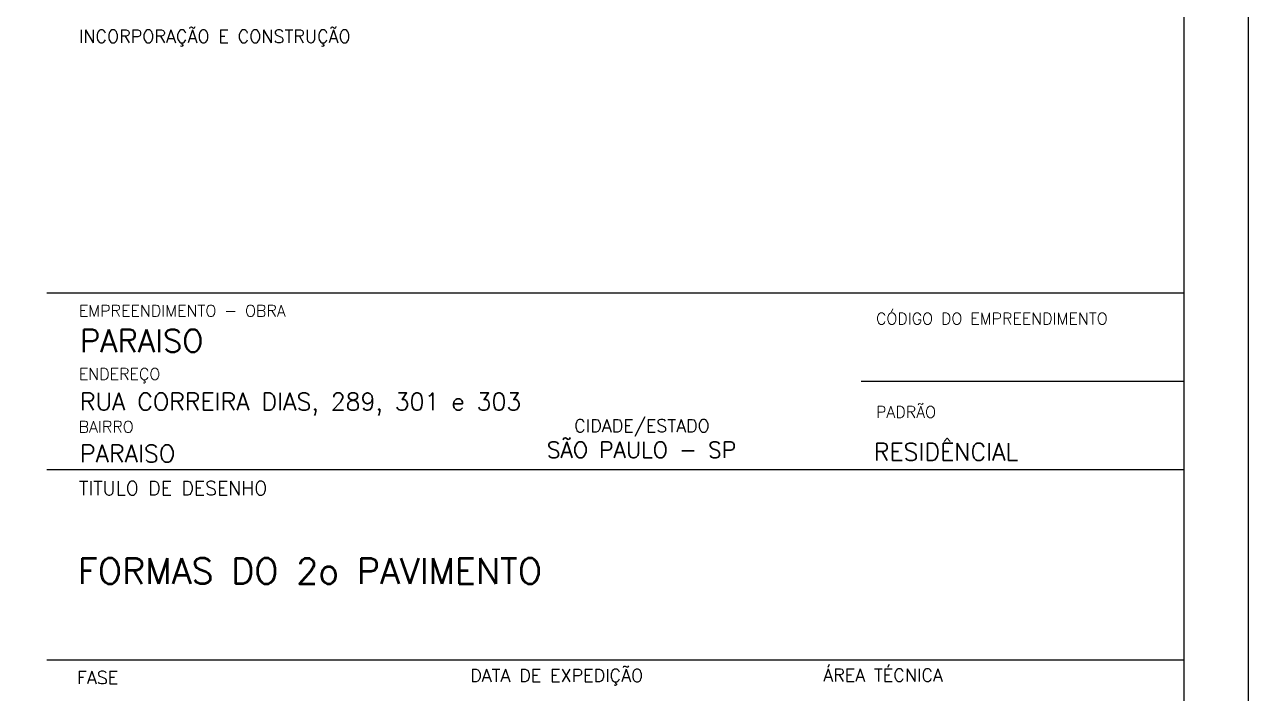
# Model space of a CAD drawing. Extents: x 2105 to 8289, y 869 to 3839.
# Drawn here: x 7338 to 8289, y 1404 to 1924 of the extents above; entities that cross this region are included whole.
import ezdxf

# ---------------------------------------------------------------- set-up
doc = ezdxf.new("R2010")
doc.units = 0
doc.header["$MEASUREMENT"] = 0
for name, color, linetype in [('1', 1, 'CONTINUOUS'), ('3', 3, 'CONTINUOUS'), ('4', 4, 'CONTINUOUS'), ('6', 6, 'CONTINUOUS')]:
    doc.layers.add(name, color=color, linetype=linetype)
doc.styles.get("Standard").update_dxf_attribs({"font": 'ROMANS.SHX'})

msp = doc.modelspace()

# ---------------------------------------------------------------- linework, layer by layer
at = {"layer": '1', "linetype": 'Continuous'}
for p, q in [((8239.078154, 1714.886892), (7354.846297, 1714.886892)), ((8239.078154, 1646.32572), (7988.049804, 1646.32572)), ((8239.078154, 1577.764548), (7354.846297, 1577.764548)), ((8239.078154, 1429.873468), (7354.846297, 1429.873468))]:
    msp.add_line(p, q, dxfattribs=at)
msp.add_lwpolyline([(2105.09608, 868.924975), (8289.330405, 868.924975), (8289.330405, 3838.924975), (2105.09608, 3838.924975), (2105.09608, 868.924975)], dxfattribs=at)
at = {"layer": '6', "linetype": 'Continuous'}
msp.add_lwpolyline([(2255.098547, 918.92655), (8239.334811, 918.92655), (8239.334811, 3788.925475), (2255.098547, 3788.925475), (2255.098547, 918.92655)], dxfattribs=at)

# ---------------------------------------------------------------- texts
at = {"layer": '3', "linetype": 'Continuous'}
for s, height, p in [('INCORPORAÇÃO E CONSTRUÇÃO', 9.9999, (7379.883474, 1909.522328)), ('EMPREENDIMENTO - OBRA', 8.99991, (7379.883474, 1696.782841)), ('CÓDIGO DO EMPREENDIMENTO', 8.99991, (7999.700581, 1690.73649)), ('ENDEREÇO', 8.99991, (7379.883474, 1647.620894)), ('PADRÃO', 8.99991, (7999.700581, 1618.111218)), ('CIDADE/ESTADO', 9.9999, (7764.971198, 1606.916)), ('BAIRRO', 8.99991, (7379.66012, 1606.603944)), ('TITULO DE DESENHO', 10.749893, (7379.883474, 1558.057664)), ('FASE', 9.9999, (7378.317468, 1411.269689)), ('DATA DE EXPEDIÇÃO', 9.9999, (7684.078213, 1412.860315)), ('ÁREA TÉCNICA', 9.9999, (7958.667938, 1413.140214))]:
    msp.add_text(s, height=height, dxfattribs=at).set_placement(p)
at = {"layer": '4', "linetype": 'Continuous'}
for s, height, p in [('RUA CORREIRA DIAS, 289, 301 e 303', 13.5, (7380.733101, 1623.932858)), ('SÃO PAULO - SP', 12.499875, (7743.646736, 1586.994397)), ('RESIDÊNCIAL', 13.5, (7997.978443, 1584.928034)), ('PARAISO', 13.5, (7380.733101, 1583.581788))]:
    msp.add_text(s, height=height, dxfattribs=at).set_placement(p)
at = {"layer": '6', "linetype": 'Continuous'}
for s, height, p in [('PARAISO', 17.5, (7380.733101, 1669.223236)), ('FORMAS DO 2o PAVIMENTO', 20, (7379.107123, 1489.059167))]:
    msp.add_text(s, height=height, dxfattribs=at).set_placement(p)

doc.saveas('drawing.dxf')
